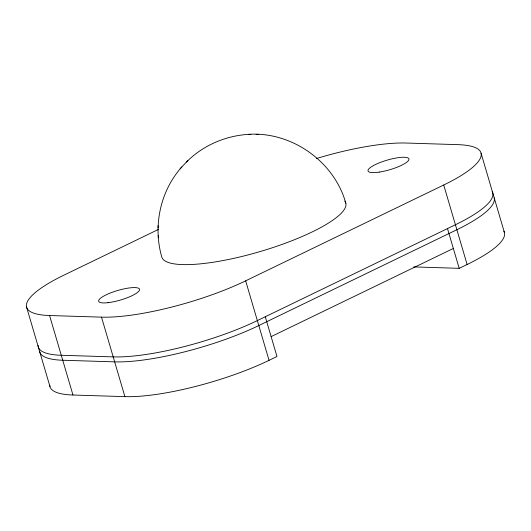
<?xml version="1.0" encoding="UTF-8"?>
<svg xmlns="http://www.w3.org/2000/svg" width="531" height="531" viewBox="0 0 531 531"><rect width="100%" height="100%" fill="white"/><g stroke="black" fill="none" stroke-linecap="round" stroke-linejoin="round"><path stroke-width="0.8" d="M344.765 201.123A95.865 22.382 -16.4 0 1 263.967 250.406A95.865 22.382 -16.4 0 1 161.776 256.931C152.782 226.093 160.289 190.921 181.814 166.953M186.421 162.048C201.72 146.583 222.562 136.998 244.147 134.728C288.771 129.471 333.846 159.957 345.827 203.247M180.095 168.798L187.888 160.481M158.45 229.419L63.886 275.171A106.519 24.864 -16.4 0 0 49.575 315.527L72.973 395.018L124.904 396.637A106.519 24.864 -16.4 0 0 269.044 360.33L276.97 356.493L265.274 316.748M49.575 315.527L101.507 317.146A106.519 24.864 -16.4 0 0 245.654 280.839L443.717 185.007A106.519 24.864 -16.4 0 0 458.027 144.651L406.096 143.031A106.519 24.864 -16.4 0 0 316.343 158.557M271.122 336.621L453.341 248.455M413.749 266.914L459.189 268.328L467.114 264.491A106.519 24.864 -16.4 0 0 503.873 231.191M248.8 134.383L250.805 134.383M256.115 134.363L258.763 134.363M481.053 153.16L504.45 232.651M443.717 185.007L467.114 264.491M447.494 228.582L459.189 268.328M245.654 280.839L269.044 360.33M101.507 317.146L124.904 396.637M26.55 307.018L49.947 386.508M158.092 225.682L158.145 227.985M158.258 235.386L158.311 237.749M72.973 395.018A106.519 24.864 -16.4 0 1 49.775 385.207M492.177 191.445A106.519 24.864 -16.4 0 1 455.419 224.752L257.349 320.585A106.519 24.864 -16.4 0 1 113.209 356.892L61.271 355.272A106.519 24.864 -16.4 0 1 38.079 345.462M39.712 351.734A106.519 24.864 -16.4 0 0 62.738 360.244L114.669 361.863A106.519 24.864 -16.4 0 0 258.809 325.549L456.879 229.717A106.519 24.864 -16.4 0 0 494.215 197.871M108.019 302.677A21.306 4.971 -16.4 0 0 139.58 289.84A21.306 4.971 -16.4 0 0 109.751 293.251A21.306 4.971 -16.4 0 0 108.019 302.677M379.174 172.11A21.306 4.971 -16.4 0 0 408.943 158.988A21.306 4.971 -16.4 0 0 377.349 163.667A21.306 4.971 -16.4 0 0 379.174 172.11"/></g></svg>
